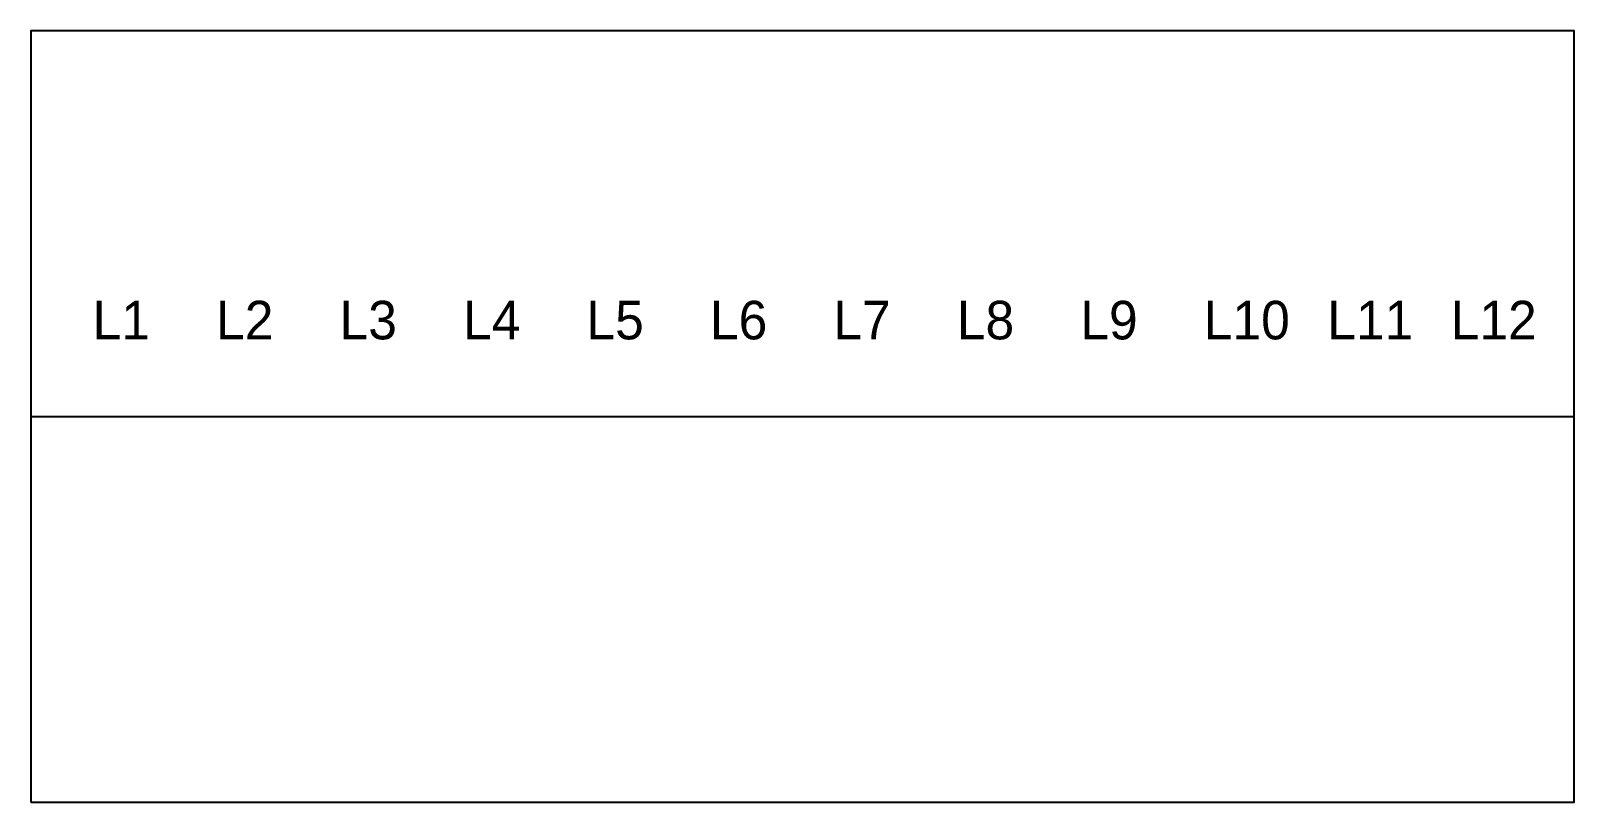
# Model space of a CAD drawing. Header units: millimetres. Extents: x 0 to 100, y 0 to 50.
import ezdxf

# ---------------------------------------------------------------- set-up
doc = ezdxf.new("R2010")
doc.units = ezdxf.units.MM
doc.layers.add('ANNO', color=3, linetype='Continuous')
doc.layers.add('BODY', color=7, linetype='Continuous')

msp = doc.modelspace()

# ---------------------------------------------------------------- linework, layer by layer
at = {"layer": 'BODY'}
msp.add_line((0, 25), (100, 25), dxfattribs=at)
msp.add_lwpolyline([(0, 0), (100, 0), (100, 50), (0, 50)], close=True, dxfattribs=at)

# ---------------------------------------------------------------- texts
at = {"layer": 'ANNO'}
for s, p in [('L1', (4, 30)), ('L2', (12, 30)), ('L3', (20, 30)), ('L4', (28, 30)), ('L5', (36, 30)), ('L6', (44, 30)), ('L7', (52, 30)), ('L8', (60, 30)), ('L9', (68, 30)), ('L10', (76, 30)), ('L11', (84, 30)), ('L12', (92, 30))]:
    msp.add_text(s, height=2.5, dxfattribs=at).set_placement(p)

doc.saveas('drawing.dxf')
